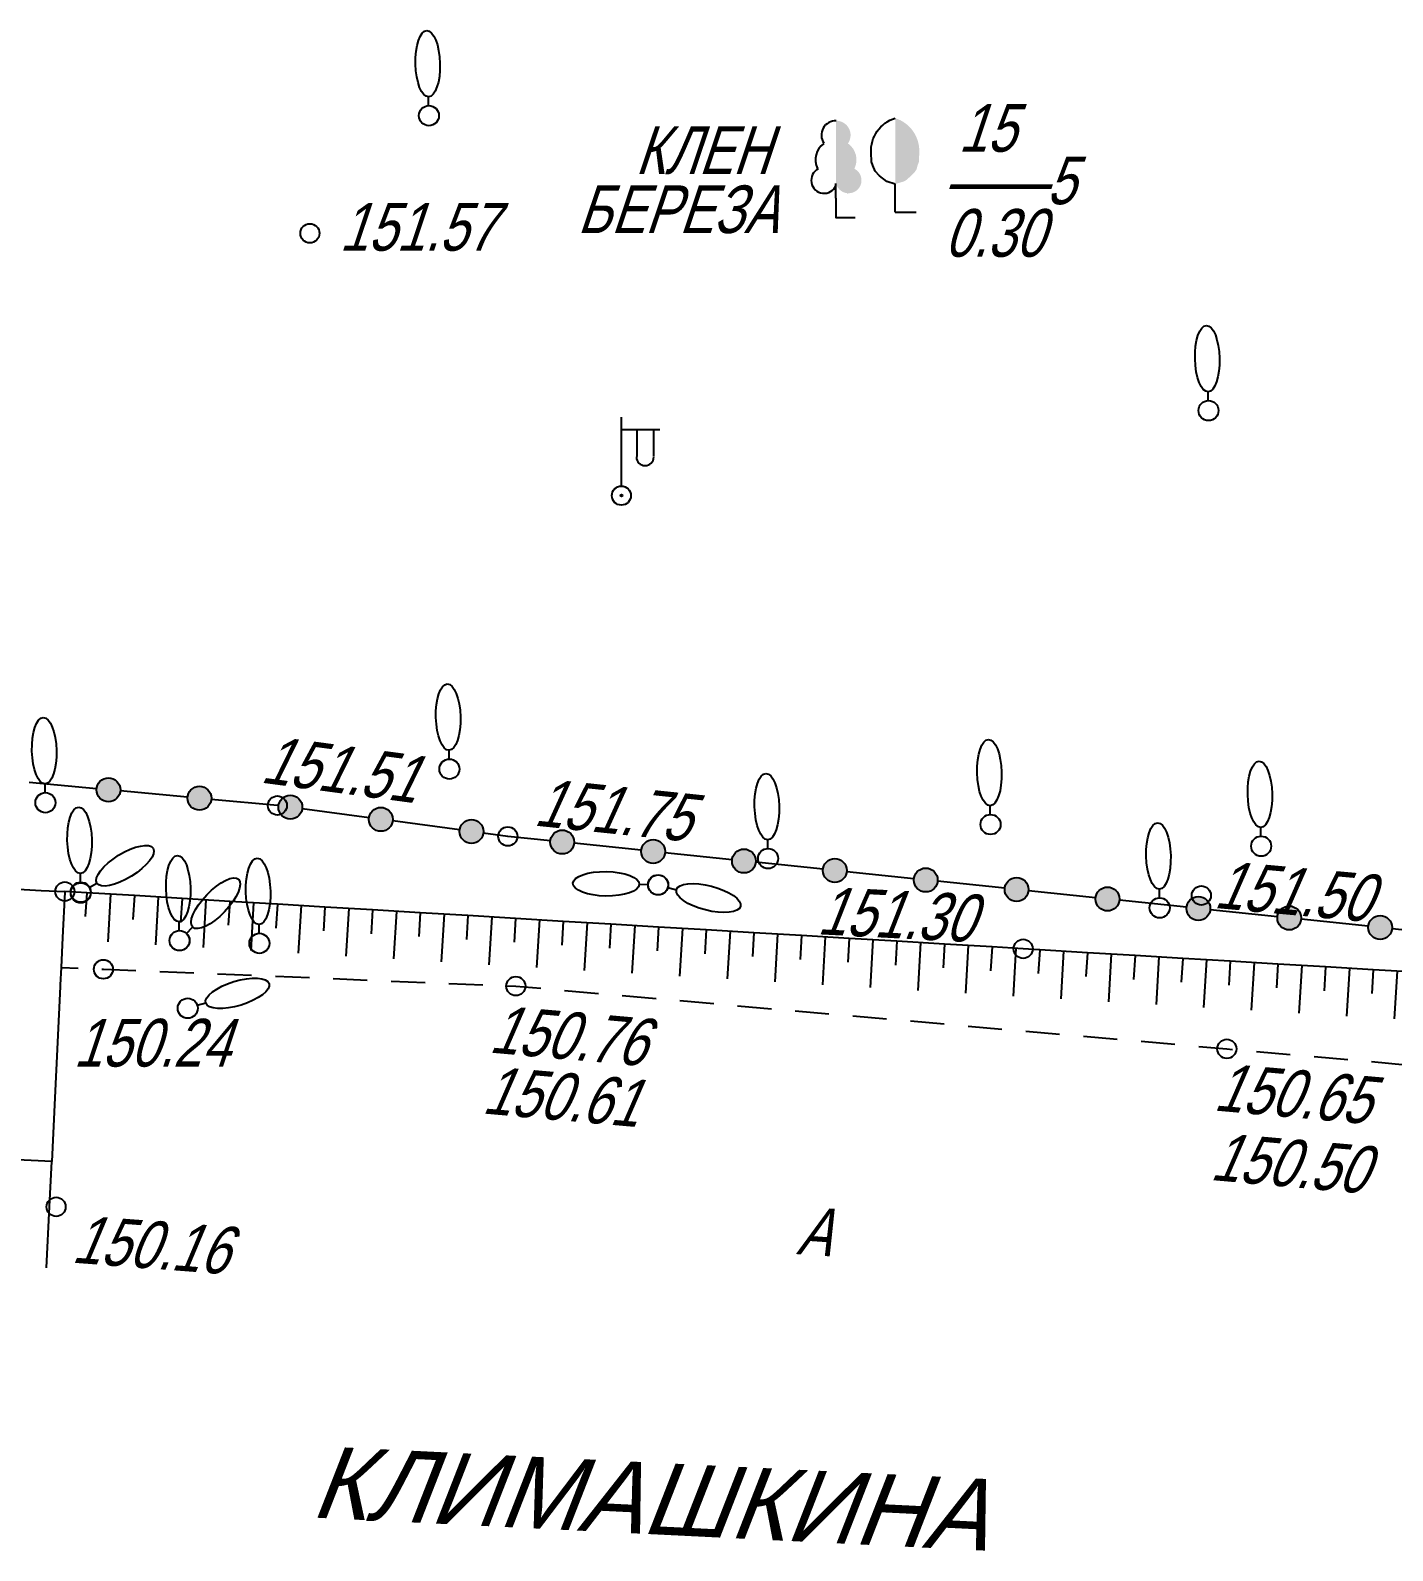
# Model space of a CAD drawing. Header units: metres. Extents: x 4400 to 4556, y 11262 to 11402.
# Drawn here: x 4466.12 to 4494.66, y 11262.93 to 11294.78 of the extents above; entities that cross this region are included whole.
import ezdxf
from ezdxf.enums import TextEntityAlignment as Align

# ---------------------------------------------------------------- set-up
doc = ezdxf.new("R2010")
doc.units = ezdxf.units.M
doc.header["$MEASUREMENT"] = 0
for name, color, linetype, lineweight in [('Горизонтали', 7, 'Continuous', 25), ('Граница улицы', 7, 'Continuous', 25), ('Здания', 7, 'Continuous', 25), ('Леса и газоны', 7, 'Continuous', 25), ('Ограды', 7, 'Continuous', 25), ('Отдельно стоящее дерево', 7, 'Continuous', 25), ('Откосы', 7, 'Continuous', 25), ('Фонари', 7, 'Continuous', 25)]:
    doc.layers.add(name, color=color, linetype=linetype, lineweight=lineweight)
doc.styles.add('Style-RUSSIAN_1251 I 0.32289', font='RUSSIAN_1251.shx', dxfattribs={"oblique": 18.5})

# ---------------------------------------------------------------- blocks, each defined once
blk = doc.blocks.new('PIKET_109')
at = {"layer": 'Горизонтали', "color": 7, "linetype": 'Continuous', "lineweight": 25}
blk.add_arc((0, 0), 0.2, 0, 360, dxfattribs=at)
blk = doc.blocks.new('PIKET_110')
at = {"layer": 'Горизонтали', "color": 7, "linetype": 'Continuous', "lineweight": 25}
blk.add_arc((0, 0), 0.2, 0, 360, dxfattribs=at)
blk = doc.blocks.new('PIKET_113')
at = {"layer": 'Горизонтали', "color": 7, "linetype": 'Continuous', "lineweight": 25}
blk.add_arc((0, 0), 0.2, 0, 360, dxfattribs=at)
blk = doc.blocks.new('PIKET_114')
at = {"layer": 'Горизонтали', "color": 7, "linetype": 'Continuous', "lineweight": 25}
blk.add_arc((0, 0), 0.2, 0, 360, dxfattribs=at)
blk = doc.blocks.new('PIKET_115')
at = {"layer": 'Горизонтали', "color": 7, "linetype": 'Continuous', "lineweight": 25}
blk.add_arc((0, 0), 0.2, 0, 360, dxfattribs=at)
blk = doc.blocks.new('PIKET_119')
at = {"layer": 'Горизонтали', "color": 7, "linetype": 'Continuous', "lineweight": 25}
blk.add_arc((0, 0), 0.2, 0, 360, dxfattribs=at)
blk = doc.blocks.new('PIKET_121')
at = {"layer": 'Горизонтали', "color": 7, "linetype": 'Continuous', "lineweight": 25}
blk.add_arc((0, 0), 0.2, 0, 360, dxfattribs=at)
blk = doc.blocks.new('PIKET_127')
at = {"layer": 'Горизонтали', "color": 7, "linetype": 'Continuous', "lineweight": 25}
blk.add_arc((0, 0), 0.2, 0, 360, dxfattribs=at)
blk = doc.blocks.new('PIKET_128')
at = {"layer": 'Горизонтали', "color": 7, "linetype": 'Continuous', "lineweight": 25}
blk.add_arc((0, 0), 0.2, 0, 360, dxfattribs=at)
blk = doc.blocks.new('PIKET_129')
at = {"layer": 'Горизонтали', "color": 7, "linetype": 'Continuous', "lineweight": 25}
blk.add_arc((0, 0), 0.2, 0, 360, dxfattribs=at)
blk = doc.blocks.new('DEREVO_206')
at = {"layer": 'Отдельно стоящее дерево', "color": 7, "linetype": 'Continuous', "lineweight": 25, "flags": 128}
blk.add_lwpolyline([(-0.007, 0.21), (-0.007, 0.393)], dxfattribs=at)
at = {"layer": 'Отдельно стоящее дерево', "color": 7, "linetype": 'Continuous', "lineweight": 25}
blk.add_arc((0, 0), 0.21, 0, 359.99999, dxfattribs=at)
blk.add_ellipse((-0.0255, 1.088), major_axis=(-0.0185, 0.695), ratio=0.3698286, dxfattribs=at)
blk = doc.blocks.new('DEREVO_207')
at = {"layer": 'Отдельно стоящее дерево', "color": 7, "linetype": 'Continuous', "lineweight": 25, "flags": 128}
blk.add_lwpolyline([(-0.007, 0.21), (-0.007, 0.393)], dxfattribs=at)
at = {"layer": 'Отдельно стоящее дерево', "color": 7, "linetype": 'Continuous', "lineweight": 25}
blk.add_arc((0, 0), 0.21, 0, 360, dxfattribs=at)
blk.add_ellipse((-0.026, 1.088), major_axis=(-0.019, 0.695), ratio=0.369829, dxfattribs=at)
blk = doc.blocks.new('DEREVO_208')
at = {"layer": 'Отдельно стоящее дерево', "color": 7, "linetype": 'Continuous', "lineweight": 25, "flags": 128}
blk.add_lwpolyline([(-0.007, 0.21), (-0.007, 0.393)], dxfattribs=at)
at = {"layer": 'Отдельно стоящее дерево', "color": 7, "linetype": 'Continuous', "lineweight": 25}
blk.add_arc((0, 0), 0.21, 0, 360, dxfattribs=at)
blk.add_ellipse((-0.025, 1.088), major_axis=(-0.019, 0.695), ratio=0.369829, dxfattribs=at)
blk = doc.blocks.new('DEREVO_209')
at = {"layer": 'Отдельно стоящее дерево', "color": 7, "linetype": 'Continuous', "lineweight": 25, "flags": 128}
blk.add_lwpolyline([(-0.007, 0.21), (-0.007, 0.393)], dxfattribs=at)
at = {"layer": 'Отдельно стоящее дерево', "color": 7, "linetype": 'Continuous', "lineweight": 25}
blk.add_arc((0, 0), 0.21, 0, 360, dxfattribs=at)
blk.add_ellipse((-0.025, 1.088), major_axis=(-0.019, 0.695), ratio=0.369829, dxfattribs=at)
blk = doc.blocks.new('DEREVO_210')
at = {"layer": 'Отдельно стоящее дерево', "color": 7, "linetype": 'Continuous', "lineweight": 25, "flags": 128}
blk.add_lwpolyline([(-0.007, 0.21), (-0.007, 0.393)], dxfattribs=at)
at = {"layer": 'Отдельно стоящее дерево', "color": 7, "linetype": 'Continuous', "lineweight": 25}
blk.add_arc((0, 0), 0.21, 0, 359.99999, dxfattribs=at)
blk.add_ellipse((-0.0255, 1.088), major_axis=(-0.0185, 0.695), ratio=0.3698286, dxfattribs=at)
blk = doc.blocks.new('DEREVO_211')
at = {"layer": 'Отдельно стоящее дерево', "color": 7, "linetype": 'Continuous', "lineweight": 25, "flags": 128}
blk.add_lwpolyline([(-0.007, 0.21), (-0.007, 0.393)], dxfattribs=at)
at = {"layer": 'Отдельно стоящее дерево', "color": 7, "linetype": 'Continuous', "lineweight": 25}
blk.add_arc((0, 0), 0.21, 0, 360, dxfattribs=at)
blk.add_ellipse((-0.025, 1.088), major_axis=(-0.019, 0.695), ratio=0.369829, dxfattribs=at)
blk = doc.blocks.new('DEREVO_212')
at = {"layer": 'Отдельно стоящее дерево', "color": 7, "linetype": 'Continuous', "lineweight": 25, "flags": 128}
blk.add_lwpolyline([(-0.007, 0.21), (-0.007, 0.393)], dxfattribs=at)
at = {"layer": 'Отдельно стоящее дерево', "color": 7, "linetype": 'Continuous', "lineweight": 25}
blk.add_arc((0, 0), 0.21, 0, 359.99999, dxfattribs=at)
blk.add_ellipse((-0.0255, 1.088), major_axis=(-0.0185, 0.695), ratio=0.3698286, dxfattribs=at)
blk = doc.blocks.new('DEREVO_213')
at = {"layer": 'Отдельно стоящее дерево', "color": 7, "linetype": 'Continuous', "lineweight": 25, "flags": 128}
blk.add_lwpolyline([(-0.007, 0.21), (-0.007, 0.393)], dxfattribs=at)
at = {"layer": 'Отдельно стоящее дерево', "color": 7, "linetype": 'Continuous', "lineweight": 25}
blk.add_arc((0, 0), 0.21, 0, 360, dxfattribs=at)
blk.add_ellipse((-0.025, 1.088), major_axis=(-0.019, 0.695), ratio=0.369829, dxfattribs=at)
blk = doc.blocks.new('DEREVO_214')
at = {"layer": 'Отдельно стоящее дерево', "color": 7, "linetype": 'Continuous', "lineweight": 25, "flags": 128}
blk.add_lwpolyline([(-0.007, 0.21), (-0.007, 0.393)], dxfattribs=at)
at = {"layer": 'Отдельно стоящее дерево', "color": 7, "linetype": 'Continuous', "lineweight": 25}
blk.add_arc((0, 0), 0.21, 0, 360, dxfattribs=at)
blk.add_ellipse((-0.025, 1.088), major_axis=(-0.019, 0.695), ratio=0.369829, dxfattribs=at)
blk = doc.blocks.new('DEREVO_215')
at = {"layer": 'Отдельно стоящее дерево', "color": 7, "linetype": 'Continuous', "lineweight": 25, "flags": 128}
blk.add_lwpolyline([(-0.007, 0.21), (-0.007, 0.393)], dxfattribs=at)
at = {"layer": 'Отдельно стоящее дерево', "color": 7, "linetype": 'Continuous', "lineweight": 25}
blk.add_arc((0, 0), 0.21, 0, 359.99999, dxfattribs=at)
blk.add_ellipse((-0.0255, 1.088), major_axis=(-0.0185, 0.695), ratio=0.3698286, dxfattribs=at)
blk = doc.blocks.new('DEREVO_216')
at = {"layer": 'Отдельно стоящее дерево', "color": 7, "linetype": 'Continuous', "lineweight": 25, "flags": 128}
blk.add_lwpolyline([(-0.007, 0.21), (-0.007, 0.393)], dxfattribs=at)
at = {"layer": 'Отдельно стоящее дерево', "color": 7, "linetype": 'Continuous', "lineweight": 25}
blk.add_arc((0, 0), 0.21, 0, 359.99999, dxfattribs=at)
blk.add_ellipse((-0.0255, 1.088), major_axis=(-0.0185, 0.695), ratio=0.3698286, dxfattribs=at)
blk = doc.blocks.new('DEREVO_242')
at = {"layer": 'Отдельно стоящее дерево', "color": 7, "linetype": 'Continuous', "lineweight": 25, "flags": 128}
blk.add_lwpolyline([(-0.007, 0.21), (-0.007, 0.393)], dxfattribs=at)
at = {"layer": 'Отдельно стоящее дерево', "color": 7, "linetype": 'Continuous', "lineweight": 25}
blk.add_arc((0, 0), 0.21, 0, 359.99999, dxfattribs=at)
blk.add_ellipse((-0.0255, 1.088), major_axis=(-0.0185, 0.695), ratio=0.3698286, dxfattribs=at)
blk = doc.blocks.new('DEREVO_243')
at = {"layer": 'Отдельно стоящее дерево', "color": 7, "linetype": 'Continuous', "lineweight": 25, "flags": 128}
blk.add_lwpolyline([(-0.007, 0.21), (-0.007, 0.393)], dxfattribs=at)
at = {"layer": 'Отдельно стоящее дерево', "color": 7, "linetype": 'Continuous', "lineweight": 25}
blk.add_arc((0, 0), 0.21, 0, 359.99999, dxfattribs=at)
blk.add_ellipse((-0.0255, 1.088), major_axis=(-0.0185, 0.695), ratio=0.3698286, dxfattribs=at)
blk = doc.blocks.new('DEREVO_244')
at = {"layer": 'Отдельно стоящее дерево', "color": 7, "linetype": 'Continuous', "lineweight": 25, "flags": 128}
blk.add_lwpolyline([(-0.007, 0.21), (-0.007, 0.393)], dxfattribs=at)
at = {"layer": 'Отдельно стоящее дерево', "color": 7, "linetype": 'Continuous', "lineweight": 25}
blk.add_arc((0, 0), 0.21, 0, 359.99999, dxfattribs=at)
blk.add_ellipse((-0.0255, 1.088), major_axis=(-0.0185, 0.695), ratio=0.3698286, dxfattribs=at)
blk = doc.blocks.new('DEREVO_246')
at = {"layer": 'Отдельно стоящее дерево', "color": 7, "linetype": 'Continuous', "lineweight": 25, "flags": 128}
blk.add_lwpolyline([(-0.007, 0.21), (-0.007, 0.393)], dxfattribs=at)
at = {"layer": 'Отдельно стоящее дерево', "color": 7, "linetype": 'Continuous', "lineweight": 25}
blk.add_arc((0, 0), 0.21, 0, 359.99999, dxfattribs=at)
blk.add_ellipse((-0.0255, 1.088), major_axis=(-0.0185, 0.695), ratio=0.3698286, dxfattribs=at)
blk = doc.blocks.new('DEREVO_248')
at = {"layer": 'Отдельно стоящее дерево', "color": 7, "linetype": 'Continuous', "lineweight": 25, "flags": 128}
blk.add_lwpolyline([(-0.007, 0.21), (-0.007, 0.393)], dxfattribs=at)
at = {"layer": 'Отдельно стоящее дерево', "color": 7, "linetype": 'Continuous', "lineweight": 25}
blk.add_arc((0, 0), 0.21, 0, 359.99999, dxfattribs=at)
blk.add_ellipse((-0.0255, 1.088), major_axis=(-0.0185, 0.695), ratio=0.3698286, dxfattribs=at)
blk = doc.blocks.new('FONAR5_10')
at = {"layer": 'Фонари', "color": 7, "linetype": 'Continuous', "lineweight": 25}
for p, q in [((0.003, 0.2), (0.003, 1.641)), ((0.017, 1.388), (0.805, 1.388)), ((0.322, 1.371), (0.322, 0.816)), ((0.676, 1.378), (0.676, 0.823))]:
    blk.add_line(p, q, dxfattribs=at)
for centre, radius, start, end in [((0.496, 0.809), 0.181, 180, 0), ((0, 0), 0.2, 0, 360), ((0, 0), 0.02, 0, 360)]:
    blk.add_arc(centre, radius, start, end, dxfattribs=at)
blk = doc.blocks.new('msdElementTypeLineString_65')
at = {"layer": 'Откосы', "color": 7, "linetype": 'Continuous', "lineweight": 25}
for p, q in [((1.459, 12.04), (1, 12.067)), ((1.459, 12.04), (1.429, 11.54)), ((2.457, 11.98), (1.459, 12.04)), ((1.958, 12.01), (1.898, 11.011)), ((2.457, 11.98), (2.427, 11.481)), ((3.455, 11.92), (2.457, 11.98)), ((2.956, 11.95), (2.896, 10.952)), ((3.455, 11.92), (3.425, 11.421)), ((4.453, 11.86), (3.455, 11.92)), ((3.954, 11.89), (3.895, 10.892)), ((4.453, 11.86), (4.424, 11.361)), ((5.452, 11.801), (4.453, 11.86)), ((4.953, 11.83), (4.893, 10.832)), ((5.452, 11.801), (5.422, 11.301)), ((6.45, 11.741), (5.452, 11.801)), ((5.951, 11.771), (5.891, 10.773)), ((6.45, 11.741), (6.42, 11.242)), ((7.448, 11.681), (6.45, 11.741)), ((6.949, 11.711), (6.889, 10.713)), ((7.448, 11.681), (7.418, 11.182)), ((8.446, 11.621), (7.448, 11.681)), ((7.947, 11.651), (7.887, 10.653)), ((8.446, 11.621), (8.416, 11.122)), ((9.445, 11.562), (8.446, 11.621)), ((8.945, 11.592), (8.886, 10.593)), ((9.445, 11.562), (9.415, 11.063)), ((10.443, 11.502), (9.445, 11.562)), ((9.944, 11.532), (9.884, 10.534)), ((10.443, 11.502), (10.413, 11.003)), ((11.441, 11.442), (10.443, 11.502)), ((10.942, 11.472), (10.882, 10.474)), ((11.441, 11.442), (11.411, 10.943)), ((12.439, 11.382), (11.441, 11.442)), ((11.94, 11.412), (11.88, 10.414)), ((12.439, 11.382), (12.409, 10.883)), ((13.437, 11.323), (12.439, 11.382)), ((12.938, 11.353), (12.879, 10.354)), ((13.437, 11.323), (13.408, 10.824)), ((14.436, 11.263), (13.437, 11.323)), ((13.936, 11.293), (13.877, 10.295)), ((14.436, 11.263), (14.406, 10.764)), ((15.434, 11.203), (14.436, 11.263)), ((14.935, 11.233), (14.875, 10.235)), ((15.434, 11.203), (15.404, 10.704)), ((16.432, 11.144), (15.434, 11.203)), ((15.933, 11.173), (15.873, 10.175)), ((16.432, 11.144), (16.402, 10.644)), ((17.43, 11.084), (16.432, 11.144)), ((16.931, 11.114), (16.871, 10.115)), ((17.43, 11.084), (17.4, 10.585)), ((18.428, 11.024), (17.43, 11.084)), ((17.929, 11.054), (17.87, 10.056)), ((18.428, 11.024), (18.399, 10.525)), ((19.427, 10.964), (18.428, 11.024)), ((18.928, 10.994), (18.868, 9.996)), ((19.427, 10.964), (19.397, 10.465)), ((20.425, 10.905), (19.427, 10.964)), ((19.926, 10.934), (19.866, 9.936)), ((20.425, 10.905), (20.395, 10.405)), ((20.924, 10.875), (20.864, 9.877)), ((21.423, 10.845), (21.393, 10.346)), ((22.421, 10.785), (21.423, 10.845)), ((21.922, 10.815), (21.862, 9.817)), ((22.421, 10.785), (22.391, 10.286)), ((23.42, 10.725), (22.421, 10.785)), ((22.92, 10.755), (22.861, 9.757)), ((23.42, 10.725), (23.39, 10.226)), ((24.418, 10.666), (23.42, 10.725)), ((23.919, 10.696), (23.859, 9.697)), ((24.418, 10.666), (24.388, 10.167)), ((25.416, 10.606), (24.418, 10.666)), ((24.917, 10.636), (24.857, 9.638)), ((25.416, 10.606), (25.386, 10.107)), ((26.414, 10.546), (25.416, 10.606)), ((25.915, 10.576), (25.855, 9.578)), ((26.414, 10.546), (26.384, 10.047)), ((27.412, 10.486), (26.414, 10.546)), ((26.913, 10.516), (26.854, 9.518)), ((27.412, 10.486), (27.383, 9.987)), ((28.411, 10.427), (27.412, 10.486)), ((27.911, 10.457), (27.852, 9.458)), ((28.411, 10.427), (28.381, 9.928)), ((29.409, 10.367), (28.411, 10.427)), ((28.91, 10.397), (28.85, 9.399)), ((29.409, 10.367), (29.379, 9.868)), ((30.407, 10.307), (29.409, 10.367)), ((29.908, 10.337), (29.848, 9.339)), ((30.407, 10.307), (30.377, 9.808)), ((31.405, 10.247), (30.407, 10.307)), ((30.906, 10.277), (30.846, 9.279)), ((31.405, 10.247), (31.375, 9.748)), ((32.403, 10.188), (31.405, 10.247)), ((31.904, 10.218), (31.845, 9.219)), ((32.403, 10.188), (32.374, 9.689)), ((33.402, 10.128), (32.403, 10.188)), ((32.903, 10.158), (32.843, 9.16)), ((33.402, 10.128), (33.372, 9.629)), ((33.901, 10.098), (33.841, 9.1)), ((34.4, 10.068), (34.37, 9.569)), ((35.398, 10.009), (34.4, 10.068)), ((34.899, 10.038), (34.839, 9.04)), ((35.883, 9.956), (34.999, 9.489)), ((35.398, 10.009), (35.368, 9.509)), ((36.117, 9.514), (35.675, 9.28)), ((36.319, 9.059), (35.364, 8.761)), ((36.468, 8.582), (35.991, 8.433)), ((36.602, 8.101), (35.614, 7.945)), ((36.68, 7.607), (36.186, 7.529)), ((36.836, 6.62), (36.68, 7.607)), ((36.758, 7.113), (35.77, 6.957)), ((36.836, 6.62), (36.342, 6.541)), ((36.914, 6.126), (35.926, 5.969)), ((36.994, 5.632), (36.5, 5.552)), ((37.073, 5.138), (36.086, 4.979)), ((37.133, 4.642), (36.635, 4.598)), ((37.221, 3.646), (37.133, 4.642)), ((37.177, 4.144), (36.181, 4.056)), ((37.221, 3.646), (36.723, 3.602)), ((37.197, 3.148), (36.201, 3.235)), ((36.973, 2.709), (36.546, 2.969)), ((36.713, 2.282), (35.859, 2.802)), ((36.453, 1.855), (36.973, 2.709)), ((36.193, 1.428), (35.339, 1.948)), ((36.453, 1.855), (36.026, 2.115)), ((35.933, 1.001), (36.453, 1.855)), ((35.933, 1.001), (35.506, 1.261))]:
    blk.add_line(p, q, dxfattribs=at)
at = {"layer": 'Откосы', "color": 7, "linetype": 'Continuous', "lineweight": 25, "flags": 128}
for points in [[(21.423, 10.845), (21.404, 10.846), (21.076, 10.866), (20.425, 10.905)], [(34.4, 10.068), (34.154, 10.083), (33.402, 10.128)], [(36.117, 9.514), (35.87, 9.98), (35.398, 10.009)], [(36.468, 8.582), (36.264, 9.236), (36.117, 9.514)], [(36.68, 7.607), (36.585, 8.208), (36.468, 8.582)], [(36.994, 5.632), (36.927, 6.045), (36.836, 6.62)], [(37.133, 4.642), (37.109, 4.919), (36.994, 5.632)], [(36.973, 2.709), (37.19, 3.065), (37.231, 3.536), (37.221, 3.646)]]:
    blk.add_lwpolyline(points, dxfattribs=at)
blk = doc.blocks.new('LISTVL_4')
at = {"layer": 'Леса и газоны', "linetype": 'Continuous', "lineweight": 25}
blk.add_hatch(color=7, dxfattribs=at).paths.add_polyline_path([(0, 0.716, 1.560755), (0.385, 1.024), (0.388, 1.03, 0.363475), (0.254, 1.552), (0.254, 1.559, 0.605867), (0, 2.03)])
at = {"layer": 'Леса и газоны', "color": 7, "linetype": 'Continuous', "lineweight": 25}
blk.add_line((0.25, 0.511), (0.251, 0.511), dxfattribs=at)
at = {"layer": 'Леса и газоны', "color": 7, "linetype": 'Continuous', "lineweight": 25, "flags": 128}
for points in [[(0, 0.41), (0, 0.716)], [(0, 0.41), (0, 0), (0.403, 0)]]:
    blk.add_lwpolyline(points, dxfattribs=at)
at = {"layer": 'Леса и газоны', "color": 7, "linetype": 'Continuous', "lineweight": 25}
for centre, radius, start, end in [((-0.004, 1.728), 0.302, 87.9054, 214.1094), ((-0.01, 1.211), 0.42, 125.6529, 205.5526), ((-0.248, 0.781), 0.271, 117.6072, 335.8238)]:
    blk.add_arc(centre, radius, start, end, dxfattribs=at)
blk = doc.blocks.new('MLISTV_4')
at = {"layer": 'Леса и газоны', "linetype": 'Continuous', "lineweight": 25}
blk.add_hatch(color=7, dxfattribs=at).paths.add_polyline_path([(0, 0.59), (0.173, 0.641), (0.228, 0.669), (0.329, 0.758), (0.422, 0.856), (0.449, 0.903), (0.47, 0.98), (0.496, 1.053), (0.498, 1.062), (0.505, 1.248, 0.341141), (0, 1.97)])
at = {"layer": 'Леса и газоны', "color": 7, "linetype": 'Continuous', "lineweight": 25}
blk.add_line((0, 0), (0, 0.59), dxfattribs=at)
at = {"layer": 'Леса и газоны', "color": 7, "linetype": 'Continuous', "lineweight": 25, "flags": 128}
blk.add_lwpolyline([(0, 0.59), (-0.173, 0.641), (-0.329, 0.758), (-0.422, 0.856), (-0.47, 0.98), (-0.496, 1.053), (-0.506, 1.248), (-0.506, 1.248, -0.344174), (0, 1.97)], format="xyb", dxfattribs=at)
blk.add_lwpolyline([(0, 0), (0.443, 0)], dxfattribs=at)
blk = doc.blocks.new('msdElementTypeLineString_84')
at = {"layer": 'Ограды', "linetype": 'Continuous', "lineweight": 25}
h = blk.add_hatch(color=7, dxfattribs=at)
edge = h.paths.add_edge_path()
edge.add_arc((27.83, 4.399), 0.25, 0, 360)
h = blk.add_hatch(color=7, dxfattribs=at)
edge = h.paths.add_edge_path()
edge.add_arc((29.736, 4.222), 0.25, 0, 360)
h = blk.add_hatch(color=7, dxfattribs=at)
edge = h.paths.add_edge_path()
edge.add_arc((31.641, 4.034), 0.25, 0, 360)
h = blk.add_hatch(color=7, dxfattribs=at)
edge = h.paths.add_edge_path()
edge.add_arc((33.538, 3.78), 0.25, 0, 360)
h = blk.add_hatch(color=7, dxfattribs=at)
edge = h.paths.add_edge_path()
edge.add_arc((35.435, 3.526), 0.25, 0, 360)
h = blk.add_hatch(color=7, dxfattribs=at)
edge = h.paths.add_edge_path()
edge.add_arc((37.337, 3.305), 0.25, 0, 360)
h = blk.add_hatch(color=7, dxfattribs=at)
edge = h.paths.add_edge_path()
edge.add_arc((39.241, 3.106), 0.25, 0, 360)
h = blk.add_hatch(color=7, dxfattribs=at)
edge = h.paths.add_edge_path()
edge.add_arc((41.144, 2.907), 0.25, 0, 360)
h = blk.add_hatch(color=7, dxfattribs=at)
edge = h.paths.add_edge_path()
edge.add_arc((43.048, 2.708), 0.25, 0, 360)
h = blk.add_hatch(color=7, dxfattribs=at)
edge = h.paths.add_edge_path()
edge.add_arc((44.952, 2.509), 0.25, 0, 360)
h = blk.add_hatch(color=7, dxfattribs=at)
edge = h.paths.add_edge_path()
edge.add_arc((46.856, 2.31), 0.25, 0, 360)
h = blk.add_hatch(color=7, dxfattribs=at)
edge = h.paths.add_edge_path()
edge.add_arc((48.76, 2.111), 0.25, 0, 360)
h = blk.add_hatch(color=7, dxfattribs=at)
edge = h.paths.add_edge_path()
edge.add_arc((50.664, 1.912), 0.25, 0, 360)
h = blk.add_hatch(color=7, dxfattribs=at)
edge = h.paths.add_edge_path()
edge.add_arc((52.568, 1.713), 0.25, 0, 360)
h = blk.add_hatch(color=7, dxfattribs=at)
edge = h.paths.add_edge_path()
edge.add_arc((54.472, 1.515), 0.25, 0, 360)
at = {"layer": 'Ограды', "color": 7, "linetype": 'Continuous', "lineweight": 25}
for p, q in [((27.581, 4.422), (26.173, 4.553)), ((29.487, 4.245), (28.079, 4.376)), ((33.291, 3.813), (31.889, 4.001)), ((35.188, 3.559), (33.786, 3.747)), ((38.992, 3.132), (37.585, 3.279)), ((40.896, 2.933), (39.489, 3.08)), ((42.8, 2.734), (41.393, 2.881)), ((44.704, 2.535), (43.297, 2.682)), ((46.608, 2.336), (45.201, 2.483)), ((48.512, 2.137), (47.105, 2.284)), ((50.415, 1.938), (49.009, 2.085)), ((52.319, 1.739), (50.913, 1.886)), ((54.223, 1.54), (52.817, 1.687)), ((56.127, 1.342), (54.721, 1.489))]:
    blk.add_line(p, q, dxfattribs=at)
at = {"layer": 'Ограды', "color": 7, "linetype": 'Continuous', "lineweight": 25, "flags": 128}
for points in [[(31.393, 4.067), (31.37, 4.07), (29.985, 4.199)], [(37.088, 3.33), (36.198, 3.423), (35.683, 3.492)]]:
    blk.add_lwpolyline(points, dxfattribs=at)
at = {"layer": 'Ограды', "color": 7, "linetype": 'Continuous', "lineweight": 25}
for centre in [(27.83, 4.399), (27.83, 4.399), (29.736, 4.222), (29.736, 4.222), (31.641, 4.034), (31.641, 4.034), (33.538, 3.78), (33.538, 3.78), (35.435, 3.526), (35.435, 3.526), (37.337, 3.305), (37.337, 3.305), (39.241, 3.106), (39.241, 3.106), (41.144, 2.907), (41.144, 2.907), (43.048, 2.708), (43.048, 2.708), (44.952, 2.509), (44.952, 2.509), (46.856, 2.31), (46.856, 2.31), (48.76, 2.111), (48.76, 2.111), (50.664, 1.912), (50.664, 1.912), (52.568, 1.713), (52.568, 1.713), (54.472, 1.515), (54.472, 1.515)]:
    blk.add_circle(centre, 0.25, dxfattribs=at)
blk = doc.blocks.new('msdElementTypeLineString_87')
at = {"layer": 'Граница улицы', "color": 7, "linetype": 'Continuous', "lineweight": 25}
for p, q in [((0.001, 9.175), (0.357, 9.16)), ((2.068, 9.091), (2.78, 9.062)), ((3.279, 9.041), (3.991, 9.012)), ((4.491, 8.992), (5.203, 8.963)), ((5.702, 8.942), (6.414, 8.913)), ((6.914, 8.893), (7.626, 8.864)), ((8.125, 8.843), (8.837, 8.814)), ((10.545, 8.696), (11.255, 8.633)), ((11.753, 8.589), (12.463, 8.527)), ((12.961, 8.483), (13.671, 8.42)), ((14.169, 8.376), (14.879, 8.313)), ((15.377, 8.269), (16.086, 8.207)), ((16.584, 8.163), (17.294, 8.1)), ((17.792, 8.056), (18.502, 7.994)), ((19, 7.95), (19.71, 7.887)), ((20.208, 7.843), (20.918, 7.78)), ((21.416, 7.736), (22.126, 7.674)), ((22.624, 7.63), (23.333, 7.567)), ((25.039, 7.416), (25.749, 7.354)), ((26.247, 7.31), (26.957, 7.247)), ((27.455, 7.203), (28.165, 7.14)), ((28.663, 7.097), (29.372, 7.034)), ((29.871, 6.99), (30.58, 6.927)), ((31.078, 6.883), (31.788, 6.821)), ((31.885, 6.416), (31.872, 5.703)), ((31.863, 5.203), (31.85, 4.491)), ((31.84, 3.991), (31.827, 3.279)), ((31.818, 2.779), (31.805, 2.066)), ((31.782, 1.567), (31.743, 0.855)), ((31.715, 0.356), (31.696, 0.001))]:
    blk.add_line(p, q, dxfattribs=at)
at = {"layer": 'Граница улицы', "color": 7, "linetype": 'Continuous', "lineweight": 25, "flags": 128}
for points in [[(0.856, 9.14), (0.885, 9.139), (1.568, 9.111)], [(9.337, 8.794), (9.526, 8.786), (10.047, 8.74)], [(23.831, 7.523), (24.421, 7.471), (24.541, 7.46)]]:
    blk.add_lwpolyline(points, dxfattribs=at)
blk = doc.blocks.new('msdElementTypeTextNode_16')
at = {"layer": 'Леса и газоны', "color": 7, "linetype": 'Continuous', "lineweight": 25, "style": 'Style-RUSSIAN_1251 I 0.32289', "oblique": 18.5, "width": 0.8}
for s, p in [(' 15', (0, 1.1)), ('——5', (0, 0)), ('0.30', (0, -1.1))]:
    blk.add_text(s, height=1, dxfattribs=at).set_placement(p, align=Align.MIDDLE_LEFT)

msp = doc.modelspace()

# ---------------------------------------------------------------- linework, layer by layer
at = {"layer": 'Здания', "color": 7, "linetype": 'Continuous', "lineweight": 25, "flags": 128}
for points in [[(4459.556, 11271.424), (4459.581, 11271.856), (4459.633, 11272.768), (4456.044, 11272.929), (4456.055, 11273.238), (4456.058, 11273.324), (4456.136, 11275.467), (4456.16, 11276.12), (4456.205, 11277.358), (4466.351, 11276.764), (4466.846, 11276.74), (4466.845, 11276.723), (4466.799, 11275.775), (4466.769, 11275.147), (4466.751, 11274.786), (4466.75, 11274.752), (4466.636, 11272.415), (4466.572, 11271.084)], [(4466.464, 11268.854), (4466.526, 11270.142), (4466.572, 11271.084), (4462.524, 11271.28), (4459.556, 11271.424), (4459.549, 11271.288), (4458.378, 11271.357), (4457.979, 11271.381), (4457.932, 11270.584), (4457.876, 11269.628)]]:
    msp.add_lwpolyline(points, dxfattribs=at)

# ---------------------------------------------------------------- block references
at = {"layer": 'Горизонтали', "color": 7, "linetype": 'Continuous', "lineweight": 25}
for name, p in [('PIKET_113', (4471.98, 11290.53)), ('PIKET_115', (4471.299, 11278.542)), ('PIKET_114', (4476.127, 11277.895)), ('PIKET_110', (4466.846, 11276.74)), ('PIKET_109', (4490.655, 11276.657)), ('PIKET_128', (4476.294, 11274.758)), ('PIKET_129', (4491.189, 11273.443)), ('PIKET_127', (4466.663, 11270.133))]:
    msp.add_blockref(name, p, dxfattribs=at)
at = {"layer": 'Горизонтали', "color": 7, "linetype": 'Continuous', "lineweight": 25, "rotation": 356.2917542710541}
for name, p in [('PIKET_119', (4486.922, 11275.539)), ('PIKET_121', (4467.653, 11275.111))]:
    msp.add_blockref(name, p, dxfattribs=at)
at = {"layer": 'Граница улицы', "color": 7, "linetype": 'Continuous', "lineweight": 25}
msp.add_blockref('msdElementTypeLineString_87', (4466.768, 11265.972), dxfattribs=at)
at = {"layer": 'Леса и газоны', "color": 7, "linetype": 'Continuous', "lineweight": 25}
for name, p in [('msdElementTypeTextNode_16', (4485.266, 11291.639)), ('LISTVL_4', (4483.001, 11290.859)), ('MLISTV_4', (4484.241, 11290.973))]:
    msp.add_blockref(name, p, dxfattribs=at)
at = {"layer": 'Ограды', "color": 7, "linetype": 'Continuous', "lineweight": 25}
msp.add_blockref('msdElementTypeLineString_84', (4439.929, 11274.472), dxfattribs=at)
at = {"layer": 'Отдельно стоящее дерево', "color": 7, "linetype": 'Continuous', "lineweight": 25}
for name, p in [('DEREVO_248', (4474.473, 11292.995)), ('DEREVO_246', (4490.805, 11286.816)), ('DEREVO_242', (4474.902, 11279.305)), ('DEREVO_208', (4466.439, 11278.601)), ('DEREVO_243', (4486.239, 11278.144)), ('DEREVO_244', (4491.908, 11277.689)), ('DEREVO_215', (4481.578, 11277.431)), ('DEREVO_206', (4467.18, 11276.725)), ('DEREVO_216', (4489.782, 11276.397)), ('DEREVO_210', (4469.248, 11275.712)), ('DEREVO_212', (4470.921, 11275.654))]:
    msp.add_blockref(name, p, dxfattribs=at)
for name, p, rotation in [('DEREVO_207', (4467.179, 11276.711), 300.1501682717424), ('DEREVO_213', (4479.274, 11276.879), 87.50528514921216), ('DEREVO_214', (4479.277, 11276.877), 254.0610866404673), ('DEREVO_209', (4469.249, 11275.711), 314.649795790745), ('DEREVO_211', (4469.42, 11274.293), 285.4769527164103)]:
    msp.add_blockref(name, p, dxfattribs=dict(at, rotation=rotation))
at = {"layer": 'Откосы', "color": 7, "linetype": 'Continuous', "lineweight": 25}
msp.add_blockref('msdElementTypeLineString_65', (4465.846, 11264.673), dxfattribs=at)
at = {"layer": 'Фонари', "color": 7, "linetype": 'Continuous', "lineweight": 25}
msp.add_blockref('FONAR5_10', (4478.505, 11285.035), dxfattribs=at)

# ---------------------------------------------------------------- texts
at = {"layer": 'Горизонтали', "color": 7, "linetype": 'Continuous', "lineweight": 25, "style": 'Style-RUSSIAN_1251 I 0.32289', "oblique": 18.5, "width": 0.799996}
for s, p in [('151.57', (4472.595, 11290.166)), ('150.24', (4467.023, 11273.072))]:
    msp.add_text(s, height=1, dxfattribs=at).set_placement(p)
at = {"layer": 'Горизонтали', "color": 7, "linetype": 'Continuous', "lineweight": 25, "style": 'Style-RUSSIAN_1251 I 0.32289', "oblique": 18.5}
for s, rotation, width, p in [('151.51', 352.371, 0.799996, (4470.929, 11279.025)), ('151.75', 354.0364, 0.799996, (4476.656, 11278.124)), ('151.50', 354.7996, 0.799996, (4490.904, 11276.398)), ('151.30', 357.0881, 0.799996, (4482.597, 11275.845)), ('150.76', 354.9547, 0.8, (4475.719, 11273.368)), ('150.65', 354.9547, 0.8, (4490.897, 11272.154)), ('150.61', 354.9547, 0.8, (4475.572, 11272.092)), ('150.50', 354.9547, 0.8, (4490.825, 11270.698)), ('150.16', 355.669, 0.799996, (4466.975, 11268.966))]:
    msp.add_text(s, height=1, rotation=rotation, dxfattribs=dict(at, width=width)).set_placement(p)
at = {"layer": 'Граница улицы', "color": 7, "linetype": 'Continuous', "lineweight": 25, "style": 'Style-RUSSIAN_1251 I 0.32289', "oblique": 18.5, "width": 0.799996}
msp.add_text('А', height=1, rotation=356.1473, dxfattribs=at).set_placement((4482.159, 11269.144))
at = {"layer": 'Граница улицы', "color": 7, "linetype": 'Continuous', "lineweight": 25, "style": 'Style-RUSSIAN_1251 I 0.32289', "oblique": 18.5}
msp.add_text('КЛИМАШКИНА', height=1.5, rotation=357.184, dxfattribs=at).set_placement((4471.973, 11263.627))
at = {"layer": 'Леса и газоны', "color": 7, "linetype": 'Continuous', "lineweight": 25, "style": 'Style-RUSSIAN_1251 I 0.32289', "oblique": 18.5, "width": 0.8}
for s, p in [('КЛЕН', (4478.793, 11291.775)), ('БЕРЕЗА', (4477.579, 11290.534))]:
    msp.add_text(s, height=1, dxfattribs=at).set_placement(p)

doc.saveas('drawing.dxf')
